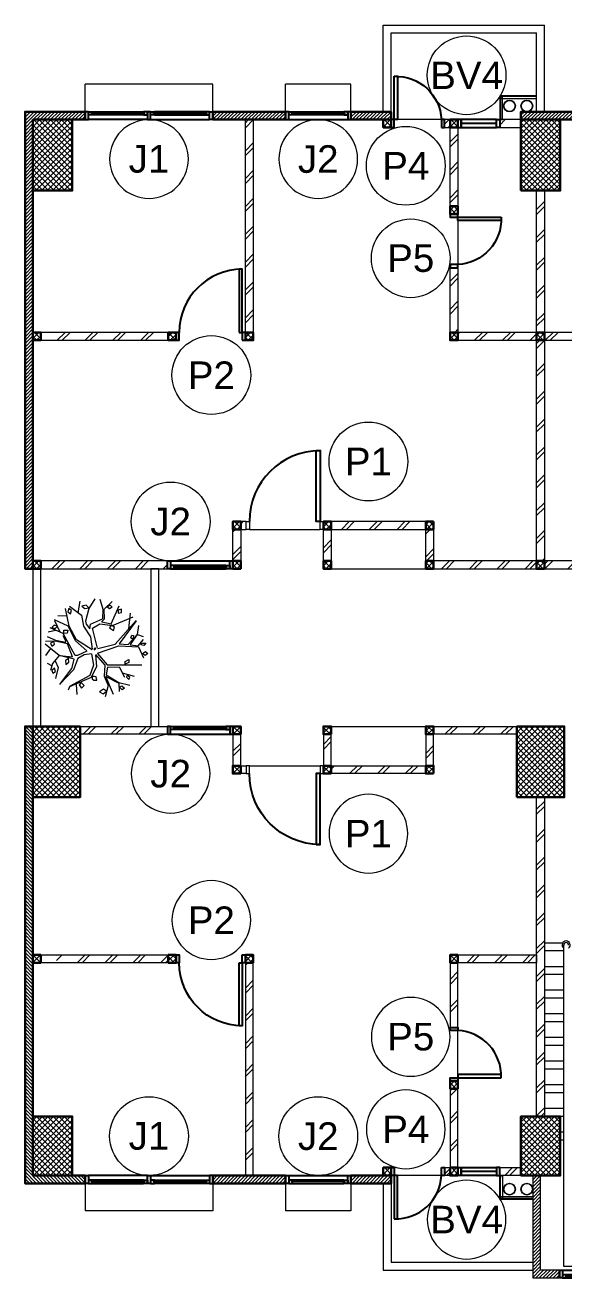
# Model space of a CAD drawing. Header units: millimetres. Extents: x -108 to 351, y -17 to 192.
# Drawn here: x 124.44 to 131.29, y 85.4 to 101.3 of the extents above; entities that cross this region are included whole.
import ezdxf
from ezdxf.enums import TextEntityAlignment as Align

# ---------------------------------------------------------------- set-up
doc = ezdxf.new("R2010")
doc.units = ezdxf.units.MM
for name, color, linetype, lineweight in [('ars', 11, 'Continuous', 0), ('ars @ 1', 11, 'Continuous', 0), ('KACA', 151, 'Continuous', 5), ('KOL', 1, 'Continuous', 30), ('KOLOM', 4, 'Continuous', 9), ('lan', 7, 'Continuous', 15), ('NOT', 7, 'Continuous', 20), ('POHON', 62, 'Continuous', 5), ('tem', 5, 'Continuous', 20)]:
    doc.layers.add(name, color=color, linetype=linetype, lineweight=lineweight)
doc.layers.add('Kusen', color=30, linetype='Continuous')
doc.styles.add('ATTR', font='romans.shx', dxfattribs={"width": 0.8, "height": 0.56})
doc.styles.add('S', font='simplex', dxfattribs={"width": 0.75})
doc.styles.get("Standard").update_dxf_attribs({"font": 'arial.ttf'})
pattern_1 = [(225, (-485.678732, 382.454584), (0.0220970869, -0.0220970869), [])]
pattern_2 = [(45, (0, 0), (-0.176777, 0.176777), []), (45, (0.0625, 0), (-0.176777, 0.176777), [])]
pattern_3 = [(45, (-3e-06, -0.00436), (-0.176777, 0.176777), []), (45, (0.0625, -0.00436), (-0.176777, 0.176777), [])]
pattern_4 = [(225, (-485.678732, 382.829584), (0.0220970869, -0.0220970869), [])]
pattern_5 = [(45, (0, 0.375), (-0.1767767, 0.1767767), []), (45, (0.0625, 0.375), (-0.1767767, 0.1767767), [])]
pattern_6 = [(45, (-3e-06, 0.37064), (-0.176777, 0.176777), []), (45, (0.0625, 0.37064), (-0.176777, 0.176777), [])]
pattern_7 = [(45, (6.2, 0.375), (-0.1767767, 0.1767767), []), (45, (6.2625, 0.375), (-0.1767767, 0.1767767), [])]

# ---------------------------------------------------------------- blocks, each defined once
blk = doc.blocks.new('K 10.10')
at = {"layer": 'ars'}
h = blk.add_hatch(dxfattribs=at)
h.set_pattern_fill('_USER', color=256, scale=0.05, angle=45, double=1, pattern_type=0)
h.set_pattern_definition([(45, (0, 0), (-0.035355339, 0.035355339), []), (135, (0, 0), (-0.035355339, -0.035355339), [])])
h.paths.add_polyline_path([(1560.538, 1380.407), (1560.638, 1380.407), (1560.638, 1380.507), (1560.538, 1380.507)])
at = {"layer": 'KOL'}
blk.add_lwpolyline([(1560.538, 1380.407), (1560.638, 1380.407), (1560.638, 1380.507), (1560.538, 1380.507)], close=True, dxfattribs=at)
blk = doc.blocks.new('T. J1')
at = {"layer": 'Kusen'}
for p, q in [((-0.019, 0), (-0.769, 0)), ((-0.719, 0.1), (-0.069, 0.1)), ((-0.069, 0.06), (-0.719, 0.06)), ((0.021, 0), (0.771, 0)), ((0.721, 0.1), (0.071, 0.1)), ((0.071, 0.06), (0.721, 0.06))]:
    blk.add_line(p, q, dxfattribs=at)
for points in [[(-0.809, 0), (-0.769, 0), (-0.769, 0.1), (-0.809, 0.1)], [(-0.019, 0), (0.021, 0), (0.021, 0.1), (-0.019, 0.1)], [(0.811, 0), (0.771, 0), (0.771, 0.1), (0.811, 0.1)]]:
    blk.add_lwpolyline(points, close=True, dxfattribs=at)
for points in [[(-0.719, 0.077), (-0.719, 0.06), (-0.769, 0.06), (-0.769, 0.1), (-0.719, 0.1), (-0.719, 0.082), (-0.729, 0.082), (-0.729, 0.077), (-0.719, 0.077)], [(-0.069, 0.077), (-0.069, 0.06), (-0.019, 0.06), (-0.019, 0.1), (-0.069, 0.1), (-0.069, 0.082), (-0.059, 0.082), (-0.059, 0.077), (-0.069, 0.077)], [(0.071, 0.077), (0.071, 0.06), (0.021, 0.06), (0.021, 0.1), (0.071, 0.1), (0.071, 0.082), (0.061, 0.082), (0.061, 0.077), (0.071, 0.077)], [(0.721, 0.077), (0.721, 0.06), (0.771, 0.06), (0.771, 0.1), (0.721, 0.1), (0.721, 0.082), (0.731, 0.082), (0.731, 0.077), (0.721, 0.077)]]:
    blk.add_lwpolyline(points, dxfattribs=at)
at = {"layer": 'Kusen', "color": 141}
for points in [[(-0.729, 0.077), (-0.059, 0.077), (-0.059, 0.082), (-0.729, 0.082)], [(0.731, 0.077), (0.061, 0.077), (0.061, 0.082), (0.731, 0.082)]]:
    blk.add_lwpolyline(points, close=True, dxfattribs=at)
blk = doc.blocks.new('T. J2')
at = {"layer": 'KACA', "color": 141}
blk.add_lwpolyline([(-0.379, 0.077), (0.291, 0.077), (0.291, 0.082), (-0.379, 0.082)], close=True, dxfattribs=at)
at = {"layer": 'Kusen'}
for p, q in [((-0.419, 0), (0.331, 0)), ((-0.369, 0.1), (0.281, 0.1)), ((0.281, 0.06), (-0.369, 0.06))]:
    blk.add_line(p, q, dxfattribs=at)
for points in [[(-0.459, 0), (-0.419, 0), (-0.419, 0.1), (-0.459, 0.1)], [(0.331, 0), (0.371, 0), (0.371, 0.1), (0.331, 0.1)]]:
    blk.add_lwpolyline(points, close=True, dxfattribs=at)
for points in [[(-0.369, 0.077), (-0.369, 0.06), (-0.419, 0.06), (-0.419, 0.1), (-0.369, 0.1), (-0.369, 0.082), (-0.379, 0.082), (-0.379, 0.077), (-0.369, 0.077)], [(0.281, 0.077), (0.281, 0.06), (0.331, 0.06), (0.331, 0.1), (0.281, 0.1), (0.281, 0.082), (0.291, 0.082), (0.291, 0.077), (0.281, 0.077)]]:
    blk.add_lwpolyline(points, dxfattribs=at)
blk = doc.blocks.new('P.80')
at = {"layer": 'Kusen'}
for points in [[(-69.809, -74.837), (-69.769, -74.837), (-69.769, -74.037), (-69.809, -74.037)], [(-70.609, -74.937), (-70.569, -74.937), (-70.569, -74.837), (-70.609, -74.837)], [(-69.769, -74.937), (-69.729, -74.937), (-69.729, -74.837), (-69.769, -74.837)]]:
    blk.add_lwpolyline(points, close=True, dxfattribs=at)
blk.add_arc((-69.769, -74.837), 0.8, 90, 180, dxfattribs=at)
blk = doc.blocks.new('P-90')
at = {"layer": 'Kusen'}
blk.add_lwpolyline([(374.691, -21.598), (374.741, -21.598), (374.741, -22.498), (374.691, -22.498)], close=True, dxfattribs=at)
at = {"layer": 'Kusen', "lineweight": 9}
for points in [[(373.801, -22.498), (373.841, -22.498), (373.841, -22.598), (373.801, -22.598)], [(374.741, -22.498), (374.781, -22.498), (374.781, -22.598), (374.741, -22.598)]]:
    blk.add_lwpolyline(points, close=True, dxfattribs=at)
at = {"layer": 'Kusen'}
blk.add_arc((374.741, -22.498), 0.9, 90, 180, dxfattribs=at)
blk = doc.blocks.new('P.60')
at = {"layer": 'Kusen'}
for points in [[(1472.835, 997.535), (1472.875, 997.535), (1472.875, 997.435), (1472.835, 997.435)], [(1472.875, 996.885), (1472.915, 996.885), (1472.915, 997.435), (1472.875, 997.435)], [(1473.475, 997.535), (1473.515, 997.535), (1473.515, 997.435), (1473.475, 997.435)]]:
    blk.add_lwpolyline(points, close=True, dxfattribs=at)
blk.add_arc((1472.895, 997.466), 0.581, 268.0266, 356.9943, dxfattribs=at)
blk = doc.blocks.new('BV')
at = {"layer": 'Kusen'}
for points in [[(-0.225, 0.1), (-0.265, 0.1), (-0.265, 0), (-0.225, 0)], [(-0.225, 0.1), (-0.265, 0.1), (-0.265, 0), (-0.225, 0)], [(0.225, 0.1), (-0.225, 0.1), (-0.225, 0), (0.225, 0)], [(0.225, 0.1), (0.265, 0.1), (0.265, 0), (0.225, 0)]]:
    blk.add_lwpolyline(points, close=True, dxfattribs=at)
at = {"layer": 'Kusen', "color": 141}
blk.add_lwpolyline([(0.225, 0.05), (-0.225, 0.05)], dxfattribs=at)
blk = doc.blocks.new('bola-3')
at = {"layer": 'POHON'}
for p, q in [((-1.212, 1.009), (-1.377, 1.803)), ((-1.198, 1.908), (-0.648, 1.503)), ((-0.799, 1.609), (-0.703, 2.138)), ((-0.318, 1.803), (-0.469, 1.238)), ((-0.045, 2.245), (-0.318, 1.803)), ((0.177, 2.226), (0.328, 1.732)), ((0.315, 1.344), (0.328, 1.767)), ((0.356, 1.785), (0.37, 1.327)), ((0.387, 1.789), (0.731, 2.125)), ((0.686, 1.115), (1.057, 1.926)), ((-1.253, 1.009), (-1.872, 1.291)), ((-1.872, 1.274), (-1.625, 0.762)), ((-1.308, 1.468), (-1.721, 1.485)), ((-0.648, 1.503), (-0.566, 1.009)), ((-0.469, 1.238), (-0.442, 1.097)), ((-0.249, 1.097), (0.301, 1.344)), ((0.37, 1.327), (0.26, 1.203)), ((0.273, 1.203), (0.686, 1.115)), ((0.755, 1.044), (1.69, 1.432)), ((0.879, 0.198), (1.814, 1.274)), ((1.814, 1.256), (1.057, 0.216)), ((1.553, 1.591), (1.47, 0.886)), ((-1.831, 0.815), (-2.161, 0.745)), ((-1.473, 0.674), (-2.065, 0.939)), ((-0.937, -0.313), (-1.473, 0.674)), ((-1.363, 0.339), (-1.473, 0.568)), ((-0.923, 0.357), (-1.253, 1.009)), ((-0.868, 0.392), (-1.212, 1.009)), ((-0.566, 1.009), (-0.236, 0.533)), ((-0.442, 1.097), (-0.277, 0.886)), ((-0.277, 0.886), (-0.249, 1.097)), ((-0.153, 0.921), (0.177, 1.115)), ((0.081, 0.022), (-0.153, 0.921)), ((0.177, 1.115), (0.755, 1.044)), ((1.456, 0.18), (1.869, 0.639)), ((1.869, 0.639), (1.553, 0.18)), ((1.883, 0.639), (1.938, 1.044)), ((1.883, 0.639), (2.13, 0.551)), ((-1.652, -0.313), (-2.285, 0.198)), ((-1.845, 0.339), (-2.271, 0.322)), ((-2.051, 0.004), (-2.271, -0.313)), ((-2.202, 0.551), (-1.817, 0.374)), ((-1.281, 0.216), (-1.845, 0.339)), ((-1.817, 0.374), (-1.35, 0.286)), ((-1.35, 0.286), (-1.363, 0.339)), ((-1.061, -0.366), (-1.281, 0.216)), ((-0.414, -0.102), (-0.923, 0.357)), ((-0.167, -0.049), (-0.868, 0.392)), ((-0.236, 0.533), (-0.167, -0.031)), ((0.081, -0.207), (1.044, 0.128)), ((0.095, 0.004), (0.879, 0.198)), ((1.044, 0.128), (1.924, 0.075)), ((1.057, 0.216), (1.456, 0.18)), ((1.553, 0.163), (1.91, 0.128)), ((1.91, 0.128), (2.158, 0.41)), ((1.924, 0.075), (2.144, -0.419)), ((-1.652, -0.313), (-1.955, -0.666)), ((-1.845, -0.56), (-1.707, -0.86)), ((-0.978, -0.472), (-1.652, -0.313)), ((-1.639, -0.313), (-1.061, -0.366)), ((-1.088, -0.913), (-0.978, -0.472)), ((-0.813, -0.454), (-1.006, -0.966)), ((-0.827, -0.313), (-0.937, -0.313)), ((-0.414, -0.119), (-0.827, -0.313)), ((-0.524, -0.278), (-0.813, -0.454)), ((-0.194, -0.243), (-0.524, -0.278)), ((-0.194, -0.243), (-0.112, -0.754)), ((-0.015, -0.26), (0.411, -0.754)), ((-0.015, -0.278), (0.026, -0.807)), ((0.081, -0.225), (0.507, -0.736)), ((-1.996, -0.772), (-2.189, -0.666)), ((-1.955, -0.666), (-2.051, -0.983)), ((-1.707, -0.86), (-1.831, -1.354)), ((-1.625, -1.618), (-1.102, -0.913)), ((-1.006, -0.966), (-1.625, -1.6)), ((-0.112, -0.754), (-0.277, -1.213)), ((0.026, -0.807), (-0.208, -1.301)), ((0.411, -0.754), (0.37, -1.248)), ((0.521, -0.842), (0.466, -1.177)), ((0.507, -0.736), (2.075, -0.736)), ((0.521, -0.842), (1.057, -0.825)), ((1.057, -0.825), (1.291, -1.283)), ((1.195, -1.089), (1.731, -1.248)), ((-0.277, -1.213), (-1.185, -1.706)), ((-0.208, -1.301), (-1.185, -1.724)), ((-0.896, -1.618), (-0.854, -2.077)), ((0.37, -1.248), (0.562, -1.671)), ((0.562, -1.671), (0.425, -2.182)), ((0.438, -1.248), (0.782, -2.059)), ((0.452, -1.265), (1.03, -1.565)), ((0.466, -1.177), (1.03, -1.53)), ((1.03, -1.53), (1.539, -1.653)), ((1.03, -1.565), (1.057, -1.936)), ((-1.185, -1.724), (-1.253, -1.883))]:
    blk.add_line(p, q, dxfattribs=at)
for points in [[(-1.226, 1.803), (-1.267, 1.662), (-1.143, 1.573), (-1.102, 1.715)], [(-0.435, 1.966), (-0.641, 1.913), (-0.504, 1.807), (-0.311, 1.842)], [(0.49, 1.882), (0.641, 1.953), (0.738, 1.864), (0.614, 1.794)], [(1.155, 1.778), (1.001, 1.734), (1.001, 1.602), (1.155, 1.624)], [(-1.735, 1.009), (-1.886, 1.062), (-1.982, 0.956), (-1.845, 0.903)], [(-1.441, 0.676), (-1.441, 0.831), (-1.269, 0.831), (-1.303, 0.698)], [(0.691, 1.051), (0.622, 0.941), (0.794, 0.809), (0.846, 0.963)], [(1.671, 0.412), (1.585, 0.478), (1.62, 0.61), (1.706, 0.588)], [(-1.9, 0.322), (-2.051, 0.251), (-1.996, 0.11), (-1.872, 0.198)], [(-0.002, 0.022), (-0.07, 0.004), (-0.084, -0.049), (-0.029, -0.031)], [(2.034, 0.163), (2.075, 0.251), (2.254, 0.251), (2.171, 0.145)], [(-1.236, -0.454), (-1.374, -0.543), (-1.36, -0.719), (-1.222, -0.613)], [(1.319, -0.706), (1.319, -0.582), (1.484, -0.494), (1.484, -0.635)], [(2.099, -0.225), (2.237, -0.137), (2.347, -0.225), (2.223, -0.313)], [(-1.872, -0.878), (-1.982, -0.983), (-1.941, -1.107), (-1.831, -1.036)], [(-0.667, -1.528), (-0.753, -1.638), (-0.65, -1.792), (-0.53, -1.66)], [(-0.167, -1.261), (-0.167, -1.367), (-0.098, -1.42), (0.04, -1.42), (0.012, -1.279), (-0.07, -1.261)], [(1.069, -1.748), (1.173, -1.682), (1.293, -1.792), (1.19, -1.858)], [(1.43, -1.175), (1.379, -1.285), (1.482, -1.396), (1.534, -1.285)], [(0.485, -1.924), (0.347, -1.836), (0.158, -1.947), (0.33, -2.035)]]:
    blk.add_lwpolyline(points, close=True, dxfattribs=at)
at = {"layer": 'POHON', "style": 'ATTR', "width": 0.8, "flags": 9}
blk.add_attdef('ESTCODE', (-0.07, 0.004), '', height=0.00000926, dxfattribs=at)
blk = doc.blocks.new("k3'")
at = {"layer": 'ars'}
h = blk.add_hatch(dxfattribs=at)
h.set_pattern_fill('_USER', color=256, scale=0.05, angle=45, double=1, pattern_type=0)
h.set_pattern_definition([(45, (0, -4.975), (-0.03535534, 0.03535534), []), (135, (0, -4.975), (-0.03535534, -0.03535534), [])])
h.paths.add_polyline_path([(-0.25, -0.375), (0.25, -0.375), (0.25, 0.375), (-0.25, 0.375)])
at = {"layer": 'KOL'}
blk.add_lwpolyline([(-0.25, -0.375), (0.25, -0.375), (0.25, 0.375), (-0.25, 0.375)], close=True, dxfattribs=at)
blk = doc.blocks.new("k2'")
at = {"layer": 'ars'}
h = blk.add_hatch(dxfattribs=at)
h.set_pattern_fill('_USER', color=256, scale=0.05, angle=45, double=1, pattern_type=0)
h.set_pattern_definition([(45, (0, -4.95), (-0.03535534, 0.03535534), []), (135, (0, -4.95), (-0.03535534, -0.03535534), [])])
h.paths.add_polyline_path([(-0.25, -0.45), (0.25, -0.45), (0.25, 0.45), (-0.25, 0.45)])
at = {"layer": 'KOL'}
blk.add_lwpolyline([(-0.25, -0.45), (0.25, -0.45), (0.25, 0.45), (-0.25, 0.45)], close=True, dxfattribs=at)
blk = doc.blocks.new("k1'")
at = {"layer": 'ars'}
h = blk.add_hatch(dxfattribs=at)
h.set_pattern_fill('_USER', color=256, scale=0.05, angle=45, double=1, pattern_type=0)
h.set_pattern_definition([(45, (0, -5), (-0.03535534, 0.03535534), []), (135, (0, -5), (-0.03535534, -0.03535534), [])])
h.paths.add_polyline_path([(-0.3, -0.45), (0.3, -0.45), (0.3, 0.45), (-0.3, 0.45)])
at = {"layer": 'KOL'}
blk.add_lwpolyline([(-0.3, -0.45), (0.3, -0.45), (0.3, 0.45), (-0.3, 0.45)], close=True, dxfattribs=at)
blk = doc.blocks.new('1-typikal-1a')
at = {"layer": 'ars'}
for points in [[(6.15, 0.455), (5.68, 0.455), (5.68, 0.15)], [(6.15, 0.445), (5.69, 0.445), (5.69, 0.15)], [(5.715, 0.445), (5.69, 0.445), (5.69, 0.419), (5.692, 0.419), (5.692, 0.443), (5.715, 0.443), (5.715, 0.445)], [(5.69, 0.419), (6.15, 0.419)], [(5.715, 0.152), (5.715, 0.443)], [(5.715, 0.15), (5.69, 0.15), (5.69, 0.179), (5.692, 0.179), (5.692, 0.152), (5.715, 0.152), (5.715, 0.15)]]:
    blk.add_lwpolyline(points, dxfattribs=at)
for centre, radius in [((5.823, 0.325), 0.075), ((5.823, 0.325), 0.071), ((6.043, 0.325), 0.075), ((6.043, 0.325), 0.071)]:
    blk.add_circle(centre, radius, dxfattribs=at)
at = {"layer": 'KOL'}
for points in [[(2.035, 0.15), (2.95, 0.15), (2.95, 0.25), (2.035, 0.25)], [(3.78, 0.15), (4.3, 0.15), (4.3, 0.25), (3.78, 0.25)]]:
    blk.add_lwpolyline(points, close=True, dxfattribs=at)
at = {"layer": 'lan'}
for p, q in [((4.2, 0.25), (4.2, 1.35)), ((4.2, 1.35), (6.2, 1.35)), ((4.3, 0.25), (4.3, 1.25)), ((4.3, 1.25), (6.15, 1.25)), ((6.15, 1.25), (6.15, 0.15)), ((4.94, 0.15), (4.38, 0.15)), ((5.15, -1.13), (5.15, -1.69)), ((2.5, -5.05), (3.4, -5.05)), ((3.544, -5.55), (4.744, -5.55))]:
    blk.add_line(p, q, dxfattribs=at)
at = {"layer": 'tem', "ltscale": 2}
blk.add_lwpolyline([(2.549, -2.55), (2.449, -2.55), (2.449, 0.15), (2.549, 0.15)], close=True, dxfattribs=at)
at = {"layer": 'tem'}
for points in [[(4.98, 0.05), (5.05, 0.05), (5.05, 0.15), (4.98, 0.15)], [(5.05, -0.95), (5.05, 0.05), (5.15, 0.05), (5.15, -0.95)], [(5.68, 0.05), (5.95, 0.05), (5.95, 0.15), (5.68, 0.15)], [(5.05, -2.55), (5.05, -1.73), (5.15, -1.73), (5.15, -2.55)], [(0.05, -2.65), (1.469, -2.65), (1.469, -2.55), (0.05, -2.55)], [(5.15, -2.65), (6.15, -2.65), (6.15, -2.55), (5.15, -2.55)], [(2.29, -5.45), (2.29, -5.05), (2.39, -5.05), (2.39, -5.45)], [(2.39, -5.05), (2.46, -5.05), (2.46, -4.95), (2.39, -4.95)], [(3.44, -5.45), (3.44, -5.05), (3.54, -5.05), (3.54, -5.45)], [(3.54, -5.05), (4.74, -5.05), (4.74, -4.95), (3.54, -4.95)], [(4.74, -5.45), (4.74, -5.05), (4.84, -5.05), (4.84, -5.45)], [(0.05, -5.55), (1.46, -5.55), (1.46, -5.45), (0.05, -5.45)], [(4.84, -5.55), (6.15, -5.55), (6.15, -5.45), (4.84, -5.45)]]:
    blk.add_lwpolyline(points, close=True, dxfattribs=at)
blk.add_blockref('BV', (5.415, 0.05))
at = {"layer": 'KOLOM', "extrusion": (0, 0, -1), "xscale": -1, "zscale": -1, "rotation": 180}
for p in [(-1564.838, 1380.557), (-1565.688, 1380.557), (-1565.688, 1379.457), (-1562.107, 1377.857), (-1563.087, 1377.857), (-1565.688, 1377.857), (-1562.928, 1375.456), (-1564.078, 1375.456), (-1565.378, 1375.456), (-1562.928, 1374.957), (-1564.078, 1374.957), (-1565.378, 1374.957)]:
    blk.add_blockref('K 10.10', p, dxfattribs=at)
at = {"layer": 'Kusen', "xscale": -1}
for name, p, rotation in [('P.60', (-1468.535, 997.585), 180), ('P.60', (1002.585, 1471.785), 90), ('T. J2', (1.919, -5.45), 180)]:
    blk.add_blockref(name, p, dxfattribs=dict(at, rotation=rotation))
at = {"layer": 'Kusen'}
for name, p in [('T. J1', (1.224, 0.15)), ('T. J2', (3.409, 0.15)), ('P.80', (72.178, 72.287)), ('P-90', (-371.341, 17.547))]:
    blk.add_blockref(name, p, dxfattribs=at)
blk = doc.blocks.new('3-typikal-1a')
at = {"layer": 'lan'}
blk.add_blockref('1-typikal-1a', (0, 0), dxfattribs=at)
blk = doc.blocks.new('LANTAI 3-15')
at = {"layer": 'ars'}
h = blk.add_hatch(dxfattribs=at)
h.set_pattern_fill('ANSI31', color=256, scale=0.25, angle=180, style=0)
h.set_pattern_definition([(225, (-0.35, 7.55), (0.02209709, -0.02209709), [])])
h.paths.add_polyline_path([(0.415, 13.35), (-0.25, 13.35), (-0.35, 13.35), (-0.35, 7.55), (-0.25, 7.55), (-0.25, 13.25), (0.415, 13.25)])
h = blk.add_hatch(dxfattribs=at)
h.set_pattern_fill('ANSI31', color=256, scale=0.25, angle=180, style=0)
h.set_pattern_definition(pattern_4)
h.paths.add_polyline_path([(2.035, 13.25), (2.96, 13.25), (2.96, 13.35), (2.035, 13.35)])
h = blk.add_hatch(dxfattribs=at)
h.set_pattern_fill('TEMBOK', color=256, scale=0.25)
h.set_pattern_definition([(45, (2.49865, 1.475), (-0.1767767, 0.1767767), []), (45, (2.56115, 1.475), (-0.1767767, 0.1767767), [])])
h.paths.add_polyline_path([(2.549, 10.55), (2.449, 10.55), (2.449, 13.25), (2.549, 13.25)])
h = blk.add_hatch(dxfattribs=at)
h.set_pattern_fill('ANSI31', color=256, scale=0.25, angle=180, style=0)
h.set_pattern_definition(pattern_4)
h.paths.add_polyline_path([(3.79, 13.25), (4.3, 13.25), (4.3, 13.35), (3.79, 13.35)])
h = blk.add_hatch(dxfattribs=at)
h.set_pattern_fill('ANSI32', color=256, scale=0.25, angle=180, style=0, double=1)
h.set_pattern_definition([(225, (4.97673, 55.45464), (0.06629126, -0.06629126), []), (225, (4.93254, 55.45464), (0.06629126, -0.06629126), [])])
h.paths.add_polyline_path([(4.98, 13.15), (5.05, 13.15), (5.05, 13.25), (4.98, 13.25)])
h = blk.add_hatch(dxfattribs=at)
h.set_pattern_fill('TEMBOK', color=256, scale=0.25)
h.set_pattern_definition(pattern_5)
h.paths.add_polyline_path([(5.68, 13.15), (5.95, 13.15), (5.95, 13.25), (5.68, 13.25)])
h = blk.add_hatch(dxfattribs=at)
h.set_pattern_fill('ANSI31', color=256, scale=0.25, angle=180, style=0)
h.set_pattern_definition([(225, (-479.478732, 382.829584), (0.0220970869, -0.0220970869), [])])
h.paths.add_polyline_path([(5.95, 13.25), (6.615, 13.25), (6.615, 13.35), (5.95, 13.35)])
h = blk.add_hatch(dxfattribs=at)
h.set_pattern_fill('TEMBOK', color=256, scale=0.25)
h.set_pattern_definition([(45, (-0.00016, 0.375), (-0.1767767, 0.1767767), []), (45, (0.06234, 0.375), (-0.1767767, 0.1767767), [])])
h.paths.add_polyline_path([(5.05, 12.15), (5.05, 13.15), (5.15, 13.15), (5.15, 12.15)])
h = blk.add_hatch(dxfattribs=at)
h.set_pattern_fill('TEMBOK', color=256, scale=0.25)
h.set_pattern_definition(pattern_7)
h.paths.add_polyline_path([(6.25, 10.55), (6.15, 10.55), (6.15, 12.35), (6.25, 12.35)])
h = blk.add_hatch(dxfattribs=at)
h.set_pattern_fill('TEMBOK', color=256, scale=0.25)
h.set_pattern_definition([(45, (-0.00016, 0.375), (-0.1767767, 0.1767767), []), (45, (0.06234, 0.375), (-0.1767767, 0.1767767), [])])
h.paths.add_polyline_path([(5.05, 10.55), (5.05, 11.37), (5.15, 11.37), (5.15, 10.55)])
h = blk.add_hatch(dxfattribs=at)
h.set_pattern_fill('TEMBOK', color=256, scale=0.25)
h.set_pattern_definition(pattern_5)
h.paths.add_polyline_path([(0.05, 10.45), (1.469, 10.45), (1.469, 10.55), (0.05, 10.55)])
h = blk.add_hatch(dxfattribs=at)
h.set_pattern_fill('TEMBOK', color=256, scale=0.25)
h.set_pattern_definition(pattern_5)
h.paths.add_polyline_path([(5.15, 10.45), (6.15, 10.45), (6.15, 10.55), (5.15, 10.55)])
h = blk.add_hatch(dxfattribs=at)
h.set_pattern_fill('TEMBOK', color=256, scale=0.25)
h.set_pattern_definition(pattern_7)
h.paths.add_polyline_path([(6.25, 10.45), (7.669, 10.45), (7.669, 10.55), (6.25, 10.55)])
h = blk.add_hatch(dxfattribs=at)
h.set_pattern_fill('TEMBOK', color=256, scale=0.25)
h.set_pattern_definition([(45, (6.2, -1.325), (-0.1767767, 0.1767767), []), (45, (6.2625, -1.325), (-0.1767767, 0.1767767), [])])
h.paths.add_polyline_path([(6.25, 7.65), (6.15, 7.65), (6.15, 10.45), (6.25, 10.45)])
h = blk.add_hatch(dxfattribs=at)
h.set_pattern_fill('TEMBOK', color=256, scale=0.25)
h.set_pattern_definition(pattern_6)
h.paths.add_polyline_path([(2.39, 8.05), (2.46, 8.05), (2.46, 8.15), (2.39, 8.15)])
h = blk.add_hatch(dxfattribs=at)
h.set_pattern_fill('TEMBOK', color=256, scale=0.25)
h.set_pattern_definition([(45, (-0.00384, 0.37064), (-0.176777, 0.176777), []), (45, (0.05866, 0.37064), (-0.176777, 0.176777), [])])
h.paths.add_polyline_path([(3.54, 8.05), (4.74, 8.05), (4.74, 8.15), (3.54, 8.15)])
h = blk.add_hatch(dxfattribs=at)
h.set_pattern_fill('TEMBOK', color=256, scale=0.25)
h.set_pattern_definition([(45, (-0.00384, 0.37064), (-0.176777, 0.176777), []), (45, (0.05866, 0.37064), (-0.176777, 0.176777), [])])
h.paths.add_polyline_path([(2.29, 7.65), (2.29, 8.05), (2.39, 8.05), (2.39, 7.65)])
h = blk.add_hatch(dxfattribs=at)
h.set_pattern_fill('TEMBOK', color=256, scale=0.25)
h.set_pattern_definition(pattern_6)
h.paths.add_polyline_path([(3.44, 7.65), (3.44, 8.05), (3.54, 8.05), (3.54, 7.65)])
h = blk.add_hatch(dxfattribs=at)
h.set_pattern_fill('TEMBOK', color=256, scale=0.25)
h.set_pattern_definition(pattern_6)
h.paths.add_polyline_path([(4.74, 7.65), (4.74, 8.05), (4.84, 8.05), (4.84, 7.65)])
h = blk.add_hatch(dxfattribs=at)
h.set_pattern_fill('TEMBOK', color=256, scale=0.25)
h.set_pattern_definition(pattern_6)
h.paths.add_polyline_path([(-0.15, 7.55), (1.46, 7.55), (1.46, 7.65), (-0.15, 7.65)])
h = blk.add_hatch(dxfattribs=at)
h.set_pattern_fill('TEMBOK', color=256, scale=0.25)
h.set_pattern_definition(pattern_6)
h.paths.add_polyline_path([(4.84, 7.55), (6.15, 7.55), (6.15, 7.65), (4.84, 7.65)])
h = blk.add_hatch(dxfattribs=at)
h.set_pattern_fill('TEMBOK', color=256, scale=0.25)
h.set_pattern_definition([(45, (6.2, 0.37064), (-0.176777, 0.176777), []), (45, (6.2625, 0.37064), (-0.176777, 0.176777), [])])
h.paths.add_polyline_path([(6.25, 7.55), (7.66, 7.55), (7.66, 7.65), (6.25, 7.65)])
h = blk.add_hatch(dxfattribs=at)
h.set_pattern_fill('ANSI31', color=256, scale=0.25, angle=180, style=0)
h.set_pattern_definition([(135, (-0.35, 5.55), (0.02209709, 0.02209709), [])])
h.paths.add_polyline_path([(0.415, -0.25), (-0.25, -0.25), (-0.35, -0.25), (-0.35, 5.55), (-0.25, 5.55), (-0.25, -0.15), (0.415, -0.15)])
h = blk.add_hatch(dxfattribs=at)
h.set_pattern_fill('TEMBOK', color=256, scale=0.25)
h.set_pattern_definition(pattern_3)
h.paths.add_polyline_path([(0.35, 5.55), (1.46, 5.55), (1.46, 5.45), (0.35, 5.45)])
h = blk.add_hatch(dxfattribs=at)
h.set_pattern_fill('TEMBOK', color=256, scale=0.25)
h.set_pattern_definition([(45, (-0.00384, -0.00436), (-0.176777, 0.176777), []), (45, (0.05866, -0.00436), (-0.176777, 0.176777), [])])
h.paths.add_polyline_path([(2.29, 5.45), (2.29, 5.05), (2.39, 5.05), (2.39, 5.45)])
h = blk.add_hatch(dxfattribs=at)
h.set_pattern_fill('TEMBOK', color=256, scale=0.25)
h.set_pattern_definition(pattern_3)
h.paths.add_polyline_path([(3.44, 5.45), (3.44, 5.05), (3.54, 5.05), (3.54, 5.45)])
h = blk.add_hatch(dxfattribs=at)
h.set_pattern_fill('TEMBOK', color=256, scale=0.25)
h.set_pattern_definition(pattern_3)
h.paths.add_polyline_path([(4.74, 5.45), (4.74, 5.05), (4.84, 5.05), (4.84, 5.45)])
h = blk.add_hatch(dxfattribs=at)
h.set_pattern_fill('TEMBOK', color=256, scale=0.25)
h.set_pattern_definition(pattern_3)
h.paths.add_polyline_path([(4.84, 5.55), (5.9, 5.55), (5.9, 5.45), (4.84, 5.45)])
h = blk.add_hatch(dxfattribs=at)
h.set_pattern_fill('TEMBOK', color=256, scale=0.25)
h.set_pattern_definition([(45, (-0.00384, -0.00436), (-0.176777, 0.176777), []), (45, (0.05866, -0.00436), (-0.176777, 0.176777), [])])
h.paths.add_polyline_path([(3.54, 5.05), (4.74, 5.05), (4.74, 4.95), (3.54, 4.95)])
h = blk.add_hatch(dxfattribs=at)
h.set_pattern_fill('TEMBOK', color=256, scale=0.25)
h.set_pattern_definition(pattern_2)
h.paths.add_polyline_path([(0.05, 2.65), (1.469, 2.65), (1.469, 2.55), (0.05, 2.55)])
h = blk.add_hatch(dxfattribs=at)
h.set_pattern_fill('TEMBOK', color=256, scale=0.25)
h.set_pattern_definition([(45, (2.49865, 1.1), (-0.176777, 0.176777), []), (45, (2.56115, 1.1), (-0.176777, 0.176777), [])])
h.paths.add_polyline_path([(2.549, 2.55), (2.449, 2.55), (2.449, -0.15), (2.549, -0.15)])
h = blk.add_hatch(dxfattribs=at)
h.set_pattern_fill('TEMBOK', color=256, scale=0.25)
h.set_pattern_definition([(45, (-0.00016, 6e-14), (-0.176777, 0.176777), []), (45, (0.06234, 6e-14), (-0.176777, 0.176777), [])])
h.paths.add_polyline_path([(5.05, 2.55), (5.05, 1.73), (5.15, 1.73), (5.15, 2.55)])
h = blk.add_hatch(dxfattribs=at)
h.set_pattern_fill('TEMBOK', color=256, scale=0.25)
h.set_pattern_definition(pattern_2)
h.paths.add_polyline_path([(5.15, 2.65), (6.15, 2.65), (6.15, 2.55), (5.15, 2.55)])
h = blk.add_hatch(dxfattribs=at)
h.set_pattern_fill('TEMBOK', color=256, scale=0.25)
h.set_pattern_definition([(45, (-0.00016, 0), (-0.176777, 0.176777), []), (45, (0.06234, 0), (-0.176777, 0.176777), [])])
h.paths.add_polyline_path([(5.05, 0.95), (5.05, -0.05), (5.15, -0.05), (5.15, 0.95)])
h = blk.add_hatch(dxfattribs=at)
h.set_pattern_fill('ANSI31', color=256, scale=0.25, angle=180, style=0)
h.set_pattern_definition(pattern_1)
h.paths.add_polyline_path([(2.035, -0.15), (2.96, -0.15), (2.96, -0.25), (2.035, -0.25)])
h = blk.add_hatch(dxfattribs=at)
h.set_pattern_fill('ANSI31', color=256, scale=0.25, angle=180, style=0)
h.set_pattern_definition(pattern_1)
h.paths.add_polyline_path([(3.79, -0.15), (4.3, -0.15), (4.3, -0.25), (3.79, -0.25)])
h = blk.add_hatch(dxfattribs=at)
h.set_pattern_fill('ANSI32', color=256, scale=0.25, angle=180, style=0, double=1)
h.set_pattern_definition([(225, (4.97673, 55.07964), (0.06629126, -0.06629126), []), (225, (4.93254, 55.07964), (0.06629126, -0.06629126), [])])
h.paths.add_polyline_path([(4.98, -0.05), (5.05, -0.05), (5.05, -0.15), (4.98, -0.15)])
h = blk.add_hatch(dxfattribs=at)
h.set_pattern_fill('TEMBOK', color=256, scale=0.25)
h.set_pattern_definition(pattern_2)
h.paths.add_polyline_path([(5.68, -0.05), (5.95, -0.05), (5.95, -0.15), (5.68, -0.15)])
h = blk.add_hatch(dxfattribs=at)
h.set_pattern_fill('ANSI31', color=256, scale=0.25, style=0)
h.set_pattern_definition([(225, (6.45, -0.15), (0.0220971, -0.0220971), [])])
edge = h.paths.add_edge_path()
edge.add_line((6.1, -0.15), (6.1, -1.45))
edge.add_line((6.1, -1.45), (6.45, -1.45))
edge.add_line((6.45, -1.45), (6.45, -1.35))
edge.add_line((6.45, -1.35), (6.2, -1.35))
edge.add_line((6.2, -1.35), (6.2, -0.15))
edge.add_line((6.2, -0.15), (6.1, -0.15))
at = {"layer": 'ars @ 1'}
h = blk.add_hatch(dxfattribs=at)
h.set_pattern_fill('TEMBOK', color=256, scale=0.25)
h.set_pattern_definition([(45, (1589.11095, -402.1032), (-0.176776695, 0.176776695), []), (45, (1589.17345, -402.1032), (-0.176776695, 0.176776695), [])])
h.paths.add_polyline_path([(6.15, 4.65), (6.25, 4.65), (6.25, 0.6), (6.15, 0.6)])
at = {"layer": 'ars'}
for p, q in [((6.15, 13.553), (5.68, 13.553)), ((5.68, 13.553), (5.68, 13.25)), ((6.15, 13.542), (5.69, 13.542)), ((5.69, 13.542), (5.69, 13.25)), ((5.69, 13.517), (6.15, 13.517)), ((5.715, 13.25), (5.715, 13.541)), ((6.48, 2.8), (6.25, 2.8)), ((6.494, -1.306), (6.494, 2.775)), ((6.494, 2.5), (6.25, 2.5)), ((6.494, 2.2), (6.25, 2.2)), ((6.494, 1.9), (6.25, 1.9)), ((6.494, 1.6), (6.25, 1.6)), ((6.494, 1.3), (6.25, 1.3)), ((6.494, 1), (6.25, 1)), ((6.494, 0.7), (6.25, 0.7)), ((6.494, 0.4), (6.45, 0.4)), ((5.68, -0.453), (5.68, -0.15)), ((5.69, -0.442), (5.69, -0.15)), ((5.715, -0.15), (5.715, -0.441)), ((6.1, -0.453), (5.68, -0.453)), ((5.69, -0.417), (6.1, -0.417)), ((6.1, -0.442), (5.69, -0.442)), ((9.418, -1.306), (6.494, -1.306))]:
    blk.add_line(p, q, dxfattribs=at)
for points in [[(5.715, 13.542), (5.69, 13.542), (5.69, 13.517), (5.692, 13.517), (5.692, 13.541), (5.715, 13.541), (5.715, 13.542)], [(5.715, 13.25), (5.69, 13.25), (5.69, 13.275), (5.692, 13.275), (5.692, 13.251), (5.715, 13.251), (5.715, 13.25)], [(5.715, -0.15), (5.69, -0.15), (5.69, -0.175), (5.692, -0.175), (5.692, -0.151), (5.715, -0.151), (5.715, -0.15)], [(5.715, -0.442), (5.69, -0.442), (5.69, -0.417), (5.692, -0.417), (5.692, -0.441), (5.715, -0.441), (5.715, -0.442)]]:
    blk.add_lwpolyline(points, dxfattribs=at)
for centre, radius in [((5.805, 13.423), 0.075), ((5.805, 13.423), 0.071), ((6.025, 13.423), 0.075), ((6.025, 13.423), 0.071), ((5.805, -0.323), 0.075), ((5.805, -0.323), 0.071), ((6.025, -0.323), 0.075), ((6.025, -0.323), 0.071)]:
    blk.add_circle(centre, radius, dxfattribs=at)
for radius, start, end in [(0.0512, 307.5719, 232.4281), (0.0312, 0, 180)]:
    blk.add_arc((6.525, 2.775), radius, start, end, dxfattribs=at)
at = {"layer": 'KOL'}
for points in [[(0.415, 13.35), (-0.25, 13.35), (-0.35, 13.35), (-0.35, 7.55), (-0.25, 7.55), (-0.25, 13.25), (0.415, 13.25), (0.415, 13.35)], [(0.415, -0.25), (-0.25, -0.25), (-0.35, -0.25), (-0.35, 5.55), (-0.25, 5.55), (-0.25, -0.15), (0.415, -0.15), (0.415, -0.25)]]:
    blk.add_lwpolyline(points, dxfattribs=at)
for points in [[(2.035, 13.25), (2.96, 13.25), (2.96, 13.35), (2.035, 13.35)], [(3.79, 13.25), (4.3, 13.25), (4.3, 13.35), (3.79, 13.35)], [(5.95, 13.25), (6.615, 13.25), (6.615, 13.35), (5.95, 13.35)], [(2.035, -0.15), (2.96, -0.15), (2.96, -0.25), (2.035, -0.25)], [(3.79, -0.15), (4.3, -0.15), (4.3, -0.25), (3.79, -0.25)]]:
    blk.add_lwpolyline(points, close=True, dxfattribs=at)
at = {"layer": 'KOLOM'}
blk.add_lwpolyline([(1.569, 2.55), (1.569, 2.65), (1.469, 2.65), (1.469, 2.55)], close=True, dxfattribs=at)
at = {"layer": 'lan'}
for p, q in [((4.2, 13.35), (4.2, 14.45)), ((4.2, 14.45), (6.25, 14.45)), ((4.3, 13.35), (4.3, 14.35)), ((4.3, 14.35), (6.15, 14.35)), ((6.15, 13.35), (6.15, 14.35)), ((6.25, 13.35), (6.25, 14.45)), ((2.035, 13.7), (0.415, 13.7)), ((0.415, 13.35), (0.415, 13.7)), ((2.035, 13.35), (2.035, 13.7)), ((3.79, 13.7), (2.96, 13.7)), ((2.96, 13.35), (2.96, 13.7)), ((3.79, 13.35), (3.79, 13.7)), ((4.94, 13.25), (4.38, 13.25)), ((5.15, 11.97), (5.15, 11.41)), ((2.5, 8.05), (3.4, 8.05)), ((3.544, 7.55), (4.744, 7.55)), ((3.544, 5.55), (4.744, 5.55)), ((2.5, 5.05), (3.4, 5.05)), ((6.494, 2.7), (6.25, 2.7)), ((6.494, 2.4), (6.25, 2.4)), ((6.494, 2.1), (6.25, 2.1)), ((6.494, 1.8), (6.25, 1.8)), ((5.15, 1.13), (5.15, 1.69)), ((6.494, 1.5), (6.25, 1.5)), ((6.494, 1.2), (6.25, 1.2)), ((6.494, 0.9), (6.25, 0.9)), ((6.494, 0.6), (6.45, 0.6)), ((6.494, 0.3), (6.45, 0.3)), ((4.94, -0.15), (4.38, -0.15)), ((0.415, -0.25), (0.415, -0.6)), ((2.035, -0.25), (2.035, -0.6)), ((2.96, -0.25), (2.96, -0.6)), ((3.79, -0.25), (3.79, -0.6)), ((4.2, -0.25), (4.2, -1.35)), ((4.3, -0.25), (4.3, -1.25)), ((2.035, -0.6), (0.415, -0.6)), ((3.79, -0.6), (2.96, -0.6)), ((4.3, -1.25), (6.1, -1.25)), ((4.2, -1.35), (6.1, -1.35))]:
    blk.add_line(p, q, dxfattribs=at)
for points in [[(-0.25, 5.55), (-0.15, 5.55), (-0.15, 7.55), (-0.25, 7.55)], [(1.25, 5.55), (1.35, 5.55), (1.35, 7.55), (1.25, 7.55)]]:
    blk.add_lwpolyline(points, close=True, dxfattribs=at)
at = {"layer": 'tem', "ltscale": 2}
for points in [[(2.549, 10.55), (2.449, 10.55), (2.449, 13.25), (2.549, 13.25)], [(6.25, 10.55), (6.15, 10.55), (6.15, 12.35), (6.25, 12.35)], [(6.25, 7.65), (6.15, 7.65), (6.15, 10.45), (6.25, 10.45)], [(2.549, 2.55), (2.449, 2.55), (2.449, -0.15), (2.549, -0.15)]]:
    blk.add_lwpolyline(points, close=True, dxfattribs=at)
at = {"layer": 'tem'}
for points in [[(4.98, 13.15), (5.05, 13.15), (5.05, 13.25), (4.98, 13.25)], [(5.68, 13.15), (5.95, 13.15), (5.95, 13.25), (5.68, 13.25)], [(5.05, 12.15), (5.05, 13.15), (5.15, 13.15), (5.15, 12.15)], [(5.05, 10.55), (5.05, 11.37), (5.15, 11.37), (5.15, 10.55)], [(-0.15, 10.45), (1.469, 10.45), (1.469, 10.55), (-0.15, 10.55)], [(5.15, 10.45), (6.15, 10.45), (6.15, 10.55), (5.15, 10.55)], [(2.39, 8.05), (2.46, 8.05), (2.46, 8.15), (2.39, 8.15)], [(3.54, 8.05), (4.74, 8.05), (4.74, 8.15), (3.54, 8.15)], [(2.29, 7.65), (2.29, 8.05), (2.39, 8.05), (2.39, 7.65)], [(3.44, 7.65), (3.44, 8.05), (3.54, 8.05), (3.54, 7.65)], [(4.74, 7.65), (4.74, 8.05), (4.84, 8.05), (4.84, 7.65)], [(-0.15, 7.55), (1.46, 7.55), (1.46, 7.65), (-0.15, 7.65)], [(4.84, 7.55), (6.15, 7.55), (6.15, 7.65), (4.84, 7.65)], [(0.35, 5.55), (1.46, 5.55), (1.46, 5.45), (0.35, 5.45)], [(2.29, 5.45), (2.29, 5.05), (2.39, 5.05), (2.39, 5.45)], [(3.44, 5.45), (3.44, 5.05), (3.54, 5.05), (3.54, 5.45)], [(4.74, 5.45), (4.74, 5.05), (4.84, 5.05), (4.84, 5.45)], [(4.84, 5.55), (5.9, 5.55), (5.9, 5.45), (4.84, 5.45)], [(2.39, 5.05), (2.46, 5.05), (2.46, 4.95), (2.39, 4.95)], [(3.54, 5.05), (4.74, 5.05), (4.74, 4.95), (3.54, 4.95)], [(6.15, 4.65), (6.25, 4.65), (6.25, 0.6), (6.15, 0.6)], [(-0.15, 2.65), (1.469, 2.65), (1.469, 2.55), (-0.15, 2.55)], [(5.05, 2.55), (5.05, 1.73), (5.15, 1.73), (5.15, 2.55)], [(5.15, 2.65), (6.15, 2.65), (6.15, 2.55), (5.15, 2.55)], [(5.05, 0.95), (5.05, -0.05), (5.15, -0.05), (5.15, 0.95)], [(4.98, -0.05), (5.05, -0.05), (5.05, -0.15), (4.98, -0.15)], [(5.68, -0.05), (5.95, -0.05), (5.95, -0.15), (5.68, -0.15)]]:
    blk.add_lwpolyline(points, close=True, dxfattribs=at)
blk.add_lwpolyline([(6.1, -0.15), (6.1, -1.45), (6.45, -1.45), (6.45, -1.35), (6.2, -1.35), (6.2, -0.15), (6.1, -0.15)], dxfattribs=at)
blk.add_blockref('BV', (5.415, 13.15))
at = {"xscale": -1, "rotation": 180}
blk.add_blockref('BV', (5.415, -0.05), dxfattribs=at)
at = {"layer": 'KOL'}
for name, p in [("k2'", (0, 12.8)), ("k2'", (6.2, 12.8)), ("k1'", (0.05, 5.1)), ("k1'", (6.2, 5.1)), ("k3'", (0, 0.225)), ("k3'", (6.2, 0.225))]:
    blk.add_blockref(name, p, dxfattribs=at)
at = {"layer": 'KOLOM', "rotation": 180}
for p in [(1564.838, 1393.657), (1565.688, 1393.657), (1565.688, 1392.557), (1560.388, 1390.957), (1562.107, 1390.957), (1563.087, 1390.957), (1565.688, 1390.957), (1566.788, 1390.957), (1562.928, 1388.556), (1564.078, 1388.556), (1565.378, 1388.556), (1560.388, 1388.057), (1562.928, 1388.057), (1564.078, 1388.057), (1565.378, 1388.057), (1566.788, 1388.057)]:
    blk.add_blockref('K 10.10', p, dxfattribs=at)
at = {"layer": 'KOLOM', "extrusion": (0, 0, -1), "zscale": -1}
for p in [(-1562.928, -1374.957), (-1564.078, -1374.957), (-1565.378, -1374.957), (-1562.928, -1375.456), (-1564.078, -1375.456), (-1565.378, -1375.456), (-1560.388, -1377.857), (-1562.107, -1377.857), (-1563.087, -1377.857), (-1565.688, -1377.857), (-1565.688, -1379.457), (-1564.838, -1380.557), (-1565.688, -1380.557)]:
    blk.add_blockref('K 10.10', p, dxfattribs=at)
at = {"layer": 'Kusen', "extrusion": (0, 0, -1), "zscale": -1}
for p, rotation in [((1468.535, 1010.685), 180), ((-1002.585, 1484.885), 270)]:
    blk.add_blockref('P.60', p, dxfattribs=dict(at, rotation=rotation))
at = {"layer": 'Kusen'}
for name, p in [('T. J1', (1.224, 13.25)), ('T. J2', (3.419, 13.25)), ('P.80', (72.178, 85.387)), ('P-90', (-371.341, 30.647)), ('T. J2', (1.919, 5.45)), ('P.60', (-1468.535, -997.585))]:
    blk.add_blockref(name, p, dxfattribs=at)
at = {"layer": 'Kusen', "xscale": -1, "rotation": 180}
for name, p in [('T. J2', (1.919, 7.65)), ('P-90', (-371.341, -17.547)), ('P.80', (72.178, -72.287)), ('T. J1', (1.224, -0.15)), ('T. J2', (3.419, -0.15)), ('T. J2', (6.899, -1.35)), ('T. J2', (6.899, -1.35))]:
    blk.add_blockref(name, p, dxfattribs=at)
at = {"layer": 'Kusen', "rotation": 90}
blk.add_blockref('P.60', (1002.585, -1471.785), dxfattribs=at)
at = {"layer": 'lan'}
blk.add_blockref('3-typikal-1a', (6.2, 13.1), dxfattribs=at)
at = {"layer": 'POHON', "linetype": 'ByBlock', "lineweight": -3, "xscale": 0.28125, "yscale": 0.28125, "zscale": 0.28125}
blk.add_blockref('bola-3', (0.55, 6.537), dxfattribs=at)
blk = doc.blocks.new('NAV')
blk.add_circle((0, -0.4), 0.4)
at = {"style": 'S', "width": 0.75, "flags": 4}
blk.add_attdef('AV', text='', height=0.3, dxfattribs=at).set_placement((0, -0.4), align=Align.MIDDLE)

msp = doc.modelspace()

# ---------------------------------------------------------------- block references
at = {"layer": 'lan'}
msp.add_blockref('LANTAI 3-15', (124.79422, 86.84737), dxfattribs=at)
at = {"layer": 'NOT'}
ref = msp.add_blockref('NAV', (130.05407, 100.15952), dxfattribs=dict(at, xscale=1.25, yscale=1.25, zscale=1.25, rotation=180))
ref.add_attrib('AV', 'BV4', dxfattribs={"layer": '0', "height": 0.35, "flags": 4}).set_placement((130.05407, 100.65952), align=Align.MIDDLE)
ref = msp.add_blockref('NAV', (126.01922, 100.09737), dxfattribs=dict(at, xscale=-1.25, yscale=1.25, zscale=1.25))
ref.add_attrib('AV', 'J1', dxfattribs={"layer": '0', "height": 0.35, "flags": 4}).set_placement((126.01922, 99.59737), align=Align.MIDDLE)
ref = msp.add_blockref('NAV', (128.16922, 100.09737), dxfattribs=dict(at, xscale=-1.25, yscale=1.25, zscale=1.25))
ref.add_attrib('AV', 'J2', dxfattribs={"layer": '0', "height": 0.35, "flags": 4}).set_placement((128.16922, 99.59737), align=Align.MIDDLE)
ref = msp.add_blockref('NAV', (129.28148, 99.01151), dxfattribs=dict(at, xscale=1.25, yscale=1.25, zscale=1.25, rotation=180))
ref.add_attrib('AV', 'P4', dxfattribs={"layer": '0', "height": 0.35, "flags": 4}).set_placement((129.28148, 99.51151), align=Align.MIDDLE)
ref = msp.add_blockref('NAV', (129.34422, 97.83737), dxfattribs=dict(at, xscale=1.25, yscale=1.25, zscale=1.25, rotation=180))
ref.add_attrib('AV', 'P5', dxfattribs={"layer": '0', "height": 0.35, "flags": 4}).set_placement((129.34422, 98.33737), align=Align.MIDDLE)
ref = msp.add_blockref('NAV', (126.81115, 96.35564), dxfattribs=dict(at, xscale=1.25, yscale=1.25, zscale=1.25, rotation=180))
ref.add_attrib('AV', 'P2', dxfattribs={"layer": '0', "height": 0.35, "flags": 4}).set_placement((126.81115, 96.85564), align=Align.MIDDLE)
ref = msp.add_blockref('NAV', (128.80678, 95.25883), dxfattribs=dict(at, xscale=1.25, yscale=1.25, zscale=1.25, rotation=180))
ref.add_attrib('AV', 'P1', dxfattribs={"layer": '0', "height": 0.35, "flags": 4}).set_placement((128.80678, 95.75883), align=Align.MIDDLE)
ref = msp.add_blockref('NAV', (126.29422, 94.49737), dxfattribs=dict(at, xscale=1.25, yscale=1.25, zscale=1.25, rotation=180))
ref.add_attrib('AV', 'J2', dxfattribs={"layer": '0', "height": 0.35, "flags": 4}).set_placement((126.29422, 94.99737), align=Align.MIDDLE)
ref = msp.add_blockref('NAV', (126.29422, 92.29737), dxfattribs=dict(at, xscale=-1.25, yscale=1.25, zscale=1.25))
ref.add_attrib('AV', 'J2', dxfattribs={"layer": '0', "height": 0.35, "flags": 4}).set_placement((126.29422, 91.79737), align=Align.MIDDLE)
ref = msp.add_blockref('NAV', (128.80678, 91.53592), dxfattribs=dict(at, xscale=-1.25, yscale=1.25, zscale=1.25))
ref.add_attrib('AV', 'P1', dxfattribs={"layer": '0', "height": 0.35, "flags": 4}).set_placement((128.80678, 91.03592), align=Align.MIDDLE)
ref = msp.add_blockref('NAV', (126.81115, 90.4391), dxfattribs=dict(at, xscale=-1.25, yscale=1.25, zscale=1.25))
ref.add_attrib('AV', 'P2', dxfattribs={"layer": '0', "height": 0.35, "flags": 4}).set_placement((126.81115, 89.9391), align=Align.MIDDLE)
ref = msp.add_blockref('NAV', (129.34422, 88.95737), dxfattribs=dict(at, xscale=-1.25, yscale=1.25, zscale=1.25))
ref.add_attrib('AV', 'P5', dxfattribs={"layer": '0', "height": 0.35, "flags": 4}).set_placement((129.34422, 88.45737), align=Align.MIDDLE)
ref = msp.add_blockref('NAV', (129.28148, 87.78324), dxfattribs=dict(at, xscale=-1.25, yscale=1.25, zscale=1.25))
ref.add_attrib('AV', 'P4', dxfattribs={"layer": '0', "height": 0.35, "flags": 4}).set_placement((129.28148, 87.28324), align=Align.MIDDLE)
ref = msp.add_blockref('NAV', (126.01922, 86.69737), dxfattribs=dict(at, xscale=1.25, yscale=1.25, zscale=1.25, rotation=180))
ref.add_attrib('AV', 'J1', dxfattribs={"layer": '0', "height": 0.35, "flags": 4}).set_placement((126.01922, 87.19737), align=Align.MIDDLE)
ref = msp.add_blockref('NAV', (128.16922, 86.69737), dxfattribs=dict(at, xscale=1.25, yscale=1.25, zscale=1.25, rotation=180))
ref.add_attrib('AV', 'J2', dxfattribs={"layer": '0', "height": 0.35, "flags": 4}).set_placement((128.16922, 87.19737), align=Align.MIDDLE)
ref = msp.add_blockref('NAV', (130.05407, 86.63765), dxfattribs=dict(at, xscale=-1.25, yscale=1.25, zscale=1.25))
ref.add_attrib('AV', 'BV4', dxfattribs={"layer": '0', "height": 0.35, "flags": 4}).set_placement((130.05407, 86.13765), align=Align.MIDDLE)

doc.saveas('drawing.dxf')
